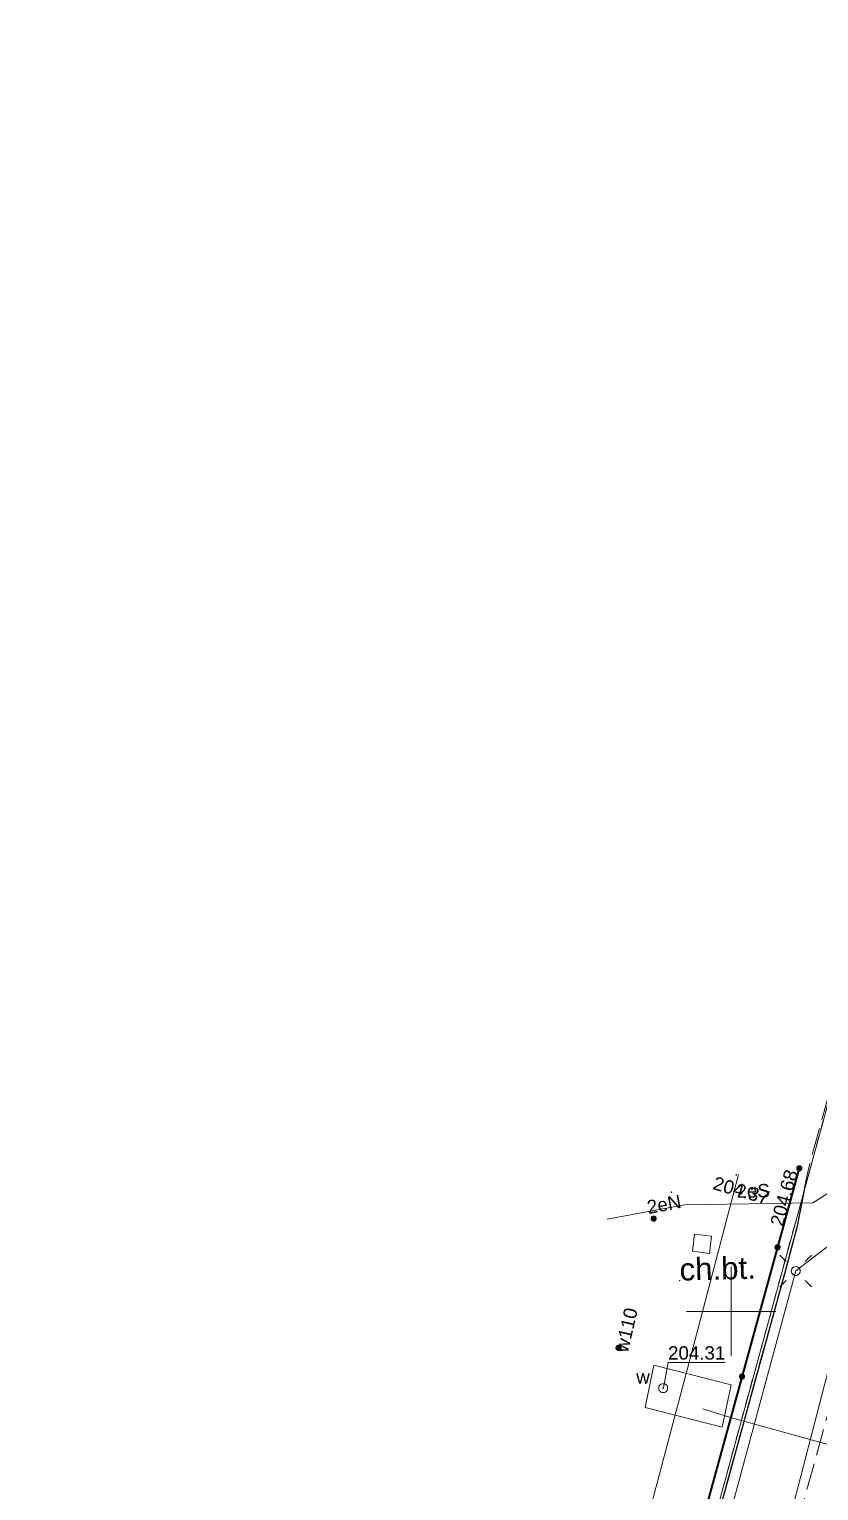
# Model space of a CAD drawing. Extents: x 0 to 7423283, y 0 to 5548300.
# Drawn here: x 7422110.7 to 7422154.9, y 5547940 to 5548021.8 of the extents above; entities that cross this region are included whole.
import ezdxf
from ezdxf.enums import TextEntityAlignment as Align

# ---------------------------------------------------------------- set-up
doc = ezdxf.new("R2010")
doc.units = 0
doc.header["$PDSIZE"] = 0.75
doc.linetypes.add('PRZER1-1', pattern=[2, 1, -1])
doc.linetypes.add('PRZER3-1', pattern=[4, 3, -1])
doc.layers.get('0').update_dxf_attribs({"linetype": 'CONTINUOUS', "lineweight": 13})
for name, color, linetype, lineweight in [('BUIB12_03', 7, 'CONTINUOUS', 18), ('GELULI', 7, 'PRZER3-1', 18), ('GSLKOC', 7, 'CONTINUOUS', 18), ('GTGETI_O', 7, 'CONTINUOUS', 18), ('KTJZ01', 7, 'PRZER3-1', 18), ('KTKR01', 7, 'CONTINUOUS', 25), ('KTOK05_01', 7, 'CONTINUOUS', 35), ('RTPW02', 7, 'CONTINUOUS', 13), ('RTPW02_O', 7, 'CONTINUOUS', 13), ('SUBP', 7, 'CONTINUOUS', 18), ('SUSM', 7, 'CONTINUOUS', 18)]:
    doc.layers.add(name, color=color, linetype=linetype, lineweight=lineweight)
for name, color, linetype, lineweight, true_color in [('EGBD03', 7, 'CONTINUOUS', 18, 0x008000), ('EGBU01', 7, 'PRZER1-1', 18, 0x008000), ('SUPE03', 1, 'CONTINUOUS', 18, 0xff0000), ('SUPE03_O', 1, 'CONTINUOUS', 18, 0xff0000), ('SUPE04', 1, 'CONTINUOUS', 18, 0xff0000), ('SUPE04_O', 1, 'CONTINUOUS', 18, 0xff0000), ('SUPK03', 7, 'CONTINUOUS', 18, 0x803300), ('SUPW03', 5, 'CONTINUOUS', 18, 0x0000ff), ('SUPW03_O', 5, 'CONTINUOUS', 18, 0x0000ff), ('SUUS22', 7, 'CONTINUOUS', 18, 0x0a0909), ('SUUS22_O', 7, 'CONTINUOUS', 18, 0x0a0909)]:
    doc.layers.add(name, color=color, linetype=linetype, lineweight=lineweight, true_color=true_color)
doc.layers.add('SUPS01_08', color=5, linetype='CONTINUOUS', true_color=0x0000ff)
doc.layers.add('SUPS01_08_O', color=5, linetype='CONTINUOUS', true_color=0x0000ff)
doc.styles.add('GEO-INFO', font='Arial')

# ---------------------------------------------------------------- blocks, each defined once
blk = doc.blocks.new('KOLO')
blk.add_hatch(color=0).paths.add_polyline_path([(0, 0.5), (-0.12941, 0.482963), (-0.25, 0.433013), (-0.353553, 0.353553), (-0.433013, 0.25), (-0.482963, 0.12941), (-0.5, 0), (-0.482963, -0.12941), (-0.433013, -0.25), (-0.353553, -0.353553), (-0.25, -0.433013), (-0.12941, -0.482963), (0, -0.5), (0.12941, -0.482963), (0.25, -0.433013), (0.353553, -0.353553), (0.433013, -0.25), (0.482963, -0.12941), (0.5, 0), (0.482963, 0.12941), (0.433013, 0.25), (0.353553, 0.353553), (0.25, 0.433013), (0.12941, 0.482963)])
blk = doc.blocks.new('OKRAG_PELNY')
at = {"color": 0}
blk.add_lwpolyline([(0.5, 0), (0.482963, -0.12941), (0.433013, -0.25), (0.353553, -0.353553), (0.25, -0.433013), (0.12941, -0.482963), (0, -0.5), (-0.12941, -0.482963), (-0.25, -0.433013), (-0.353553, -0.353553), (-0.433013, -0.25), (-0.482963, -0.12941), (-0.5, 0), (-0.482963, 0.12941), (-0.433013, 0.25), (-0.353553, 0.353553), (-0.25, 0.433013), (-0.12941, 0.482963), (0, 0.5), (0.12941, 0.482963), (0.25, 0.433013), (0.353553, 0.353553), (0.433013, 0.25), (0.482963, 0.12941)], close=True, dxfattribs=at)
blk = doc.blocks.new('POINT')
at = {"color": 0}
blk.add_point((0, 0), dxfattribs=at)
blk = doc.blocks.new('SUSM01_01')
at = {"color": 0}
for points in [[(-0.353553, 0.353553), (-0.212132, 0.212132)], [(0.353553, 0.353553), (0.212132, 0.212132)], [(-0.353553, -0.353553), (-0.212132, -0.212132)], [(0.353553, -0.353553), (0.212132, -0.212132)]]:
    blk.add_lwpolyline(points, dxfattribs=at)
blk.add_lwpolyline([(0.1, 0), (0.093969, -0.034202), (0.076604, -0.064279), (0.05, -0.086603), (0.025882, -0.096593), (0, -0.1), (-0.025882, -0.096593), (-0.05, -0.086603), (-0.073305, -0.068017), (-0.090097, -0.043388), (-0.098883, -0.014904), (-0.098883, 0.014904), (-0.090097, 0.043388), (-0.073305, 0.068017), (-0.05, 0.086603), (-0.022252, 0.097493), (0.007473, 0.09972), (0.036534, 0.093087), (0.062349, 0.078183), (0.082624, 0.056332), (0.095557, 0.029476)], close=True, dxfattribs=at)

msp = doc.modelspace()

# ---------------------------------------------------------------- linework, layer by layer
at = {"color": 7, "linetype": 'Continuous', "lineweight": 13, "elevation": 100, "flags": 128}
for points in [[(7422150, 5547947.5), (7422150, 5547952.5)], [(7422147.5, 5547950), (7422152.5, 5547950)]]:
    msp.add_lwpolyline(points, dxfattribs=at)
at = {"layer": 'BUIB12_03', "color": 7, "linetype": 'Continuous', "lineweight": 18, "elevation": 10.18}
msp.add_lwpolyline([(7422147.95, 5547954.32), (7422147.84, 5547953.37), (7422148.8, 5547953.24), (7422148.91, 5547954.21)], close=True, dxfattribs=at)
at = {"layer": 'EGBD03', "color": 96, "linetype": 'Continuous', "lineweight": 18, "true_color": 0x008000, "elevation": 10.3}
msp.add_lwpolyline([(7422242.86, 5548281.77), (7422235.25, 5548253.94), (7422118.87, 5547827.8), (7422117.91, 5547824.68), (7422111.51, 5547801.23), (7422124.29, 5547798.44), (7422126.26, 5547805.84), (7422129.27, 5547817.04), (7422133, 5547830.19), (7422141.62, 5547861.86), (7422158.84, 5547924.97), (7422167.47, 5547956.53), (7422176.11, 5547988.16), (7422184.85, 5548019.75), (7422194.39, 5548053.5), (7422202.12, 5548083.12), (7422210.82, 5548114.83), (7422219.37, 5548146.4), (7422228, 5548178.12), (7422232.19, 5548193.55), (7422240.39, 5548223.47), (7422248.49, 5548253.1), (7422255.35, 5548278.49)], close=True, dxfattribs=at)
at = {"layer": 'EGBU01', "color": 7, "linetype": 'Continuous', "lineweight": 18, "elevation": 10.17}
msp.add_lwpolyline([(7422124.29, 5547798.44), (7422126.26, 5547805.84), (7422129.27, 5547817.04), (7422133, 5547830.19), (7422141.62, 5547861.86), (7422158.84, 5547924.97), (7422167.47, 5547956.53), (7422176.11, 5547988.16), (7422184.85, 5548019.75), (7422194.39, 5548053.5), (7422202.12, 5548083.12), (7422210.82, 5548114.83), (7422219.37, 5548146.4), (7422228, 5548178.12), (7422232.19, 5548193.55), (7422240.39, 5548223.47), (7422248.49, 5548253.1), (7422255.35, 5548278.49), (7422242.86, 5548281.77), (7422235.25, 5548253.94), (7422118.87, 5547827.8), (7422117.91, 5547824.68), (7422111.51, 5547801.23)], close=True, dxfattribs=at)
at = {"layer": 'EGBU01', "color": 96, "linetype": 'PRZER1-1', "lineweight": 18, "ltscale": 0.5, "true_color": 0x008000, "elevation": 10.18}
msp.add_lwpolyline([(7422124.29, 5547798.44), (7422126.26, 5547805.84), (7422129.27, 5547817.04), (7422133, 5547830.19), (7422141.62, 5547861.86), (7422158.84, 5547924.97), (7422167.47, 5547956.53), (7422176.11, 5547988.16), (7422184.85, 5548019.75), (7422194.39, 5548053.5), (7422202.12, 5548083.12), (7422210.82, 5548114.83), (7422219.37, 5548146.4), (7422228, 5548178.12), (7422232.19, 5548193.55), (7422240.39, 5548223.47), (7422248.49, 5548253.1), (7422255.35, 5548278.49), (7422242.86, 5548281.77), (7422235.25, 5548253.94), (7422118.87, 5547827.8), (7422117.91, 5547824.68), (7422111.51, 5547801.23)], close=True, dxfattribs=at)
at = {"layer": 'GELULI', "color": 7, "linetype": 'PRZER3-1', "lineweight": 18, "ltscale": 0.5, "elevation": 9.98}
msp.add_lwpolyline([(7422110.71, 5547781.9), (7422183.49, 5548046.2), (7422229.51, 5548219.72), (7422235.76, 5548247.6), (7422245.89, 5548283.76), (7422250.3, 5548295.64)], dxfattribs=at)
at = {"layer": 'KTJZ01', "color": 7, "linetype": 'PRZER3-1', "lineweight": 18, "ltscale": 0.5, "elevation": 10.18}
msp.add_lwpolyline([(7422156.01, 5547964.09), (7422154.4, 5547958.25), (7422154.28, 5547957.74), (7422154.06, 5547956.64), (7422153.69, 5547954.7), (7422153.04, 5547952.3), (7422148.15, 5547934.52)], dxfattribs=at)
at = {"layer": 'KTKR01', "color": 7, "linetype": 'Continuous', "lineweight": 25, "elevation": 10.18}
msp.add_lwpolyline([(7422154.07, 5547956.69), (7422153.69, 5547954.7), (7422153.04, 5547952.3), (7422148.15, 5547934.52), (7422146.57, 5547928.71), (7422145.48, 5547924.46), (7422142.71, 5547914.25), (7422139.29, 5547901.61), (7422137.55, 5547895.17), (7422132.35, 5547876.06), (7422127.81, 5547859.51), (7422125.84, 5547852.19)], dxfattribs=at)
at = {"layer": 'KTOK05_01', "color": 7, "linetype": 'Continuous', "lineweight": 35, "elevation": 10.18}
msp.add_lwpolyline([(7422153.82, 5547958.01), (7422147.41, 5547934.69)], dxfattribs=at)
at = {"layer": 'SUBP', "color": 5, "linetype": 'Continuous', "lineweight": 18, "true_color": 0x0000ff, "elevation": 10.22}
msp.add_lwpolyline([(7422150.01, 5547945.88), (7422145.68, 5547946.98), (7422145.19, 5547944.62), (7422149.51, 5547943.52)], close=True, dxfattribs=at)
at = {"layer": 'SUPE03', "color": 1, "linetype": 'Continuous', "lineweight": 18, "true_color": 0xff0000, "elevation": 10.18}
msp.add_lwpolyline([(7422143.07, 5547955.16), (7422147.4, 5547955.96), (7422154.57, 5547956.07), (7422155.37, 5547956.58)], dxfattribs=at)
at = {"layer": 'SUPE04', "color": 1, "linetype": 'Continuous', "lineweight": 18, "true_color": 0xff0000, "elevation": 10.18}
for points in [[(7422153.62, 5547952.26), (7422159.5, 5547956.76), (7422163.18, 5547970.33)], [(7422127.7, 5547856.96), (7422132.85, 5547876.04), (7422138.16, 5547894.98), (7422143.21, 5547914.17), (7422148.9, 5547934.82), (7422153.62, 5547952.26)]]:
    msp.add_lwpolyline(points, dxfattribs=at)
at = {"layer": 'SUPK03', "color": 36, "linetype": 'Continuous', "lineweight": 18, "true_color": 0x803300, "elevation": 10.18}
msp.add_lwpolyline([(7422246.292, 5548298.065), (7422241.14, 5548278.097), (7422236.048, 5548256.349), (7422234.751, 5548250.772), (7422230.734, 5548236.152), (7422224.263, 5548211.548), (7422216.283, 5548181.297), (7422207.711, 5548148.32), (7422205.731, 5548140.139), (7422203.209, 5548130.212), (7422202.408, 5548126.579), (7422201.733, 5548123.827), (7422198.604, 5548112.511), (7422191.462, 5548085.004), (7422178.862, 5548035.476), (7422171.244, 5548006.723), (7422168.863, 5547998.11), (7422166.213, 5547987.726), (7422160.363, 5547965.678), (7422152.372, 5547934.864), (7422141.211, 5547890.999), (7422127.621, 5547835.38), (7422121.72, 5547812.367), (7422117.668, 5547795.07)], dxfattribs=at)
at = {"layer": 'SUPS01_08_O', "color": 5, "linetype": 'Continuous', "lineweight": 9, "true_color": 0x0000ff, "elevation": 10.8, "flags": 128}
msp.add_lwpolyline([(7422149.674, 5547947.131), (7422146.471, 5547947.131), (7422146.221, 5547945.71)], dxfattribs=at)
at = {"layer": 'SUPW03', "color": 5, "linetype": 'Continuous', "lineweight": 18, "true_color": 0x0000ff, "elevation": 10.18}
for points in [[(7422150.42, 5547957.67), (7422147.97, 5547948.34), (7422142.07, 5547926.11)], [(7422159.27, 5547941.81), (7422158.74, 5547941.62), (7422149.97, 5547944.05), (7422148.42, 5547944.55)]]:
    msp.add_lwpolyline(points, dxfattribs=at)

# ---------------------------------------------------------------- block references
at = {"layer": 'GSLKOC', "color": 7, "lineweight": 18, "xscale": 0.5, "yscale": 0.5, "rotation": 90}
msp.add_blockref('POINT', (7422147.13, 5547951.72, 10.18), dxfattribs=at)
at = {"layer": 'KTOK05_01', "color": 7, "lineweight": 35, "xscale": 0.35, "yscale": 0.35, "rotation": 90}
for p in [(7422153.82, 5547958.01, 10.18), (7422145.665, 5547955.193, 10.18), (7422152.603, 5547953.582, 10.18), (7422143.699, 5547947.956, 10.18), (7422150.615, 5547946.35, 10.18)]:
    msp.add_blockref('KOLO', p, dxfattribs=at)
at = {"layer": 'RTPW02', "color": 7, "lineweight": 13, "xscale": 0.09, "yscale": 0.09, "rotation": 90}
for p in [(7422150.29, 5547957.64, 10.2), (7422153.82, 5547958.01, 10.2)]:
    msp.add_blockref('KOLO', p, dxfattribs=at)
at = {"layer": 'SUPS01_08', "color": 5, "lineweight": 5, "true_color": 0x0000ff, "xscale": 0.09, "yscale": 0.09, "rotation": 90}
for p in [(7422146.66, 5547956.67, 10.24), (7422146.2, 5547945.7, 10.24)]:
    msp.add_blockref('KOLO', p, dxfattribs=at)
at = {"layer": 'SUSM', "color": 7, "lineweight": 18, "rotation": 90}
for name, xscale, yscale in [('SUSM01_01', 2.5, 2.5), ('OKRAG_PELNY', 0.5, 0.5)]:
    msp.add_blockref(name, (7422153.62, 5547952.26, 10.24), dxfattribs=dict(at, xscale=xscale, yscale=yscale))
at = {"layer": 'SUUS22', "color": 18, "lineweight": 18, "true_color": 0x0a0909, "xscale": 0.5, "yscale": 0.5, "rotation": 90}
msp.add_blockref('OKRAG_PELNY', (7422146.2, 5547945.7, 10.25), dxfattribs=at)

# ---------------------------------------------------------------- texts
at = {"layer": 'GTGETI_O', "color": 7, "linetype": 'Continuous', "lineweight": 0, "style": 'GEO-INFO'}
msp.add_text('ch.bt.', height=1.25, rotation=1.46859, dxfattribs=at).set_placement((7422147.13, 5547951.72, 10.8))
at = {"layer": 'RTPW02_O', "color": 7, "linetype": 'Continuous', "lineweight": 0, "style": 'GEO-INFO'}
for s, rotation, p in [('204.37', 344.0929, (7422148.93, 5547956.85, 10.8)), ('204.68', 74.60756, (7422152.897, 5547954.71, 10.8))]:
    msp.add_text(s, height=0.75, rotation=rotation, dxfattribs=at).set_placement(p)
at = {"layer": 'SUPE03_O', "color": 1, "linetype": 'Continuous', "lineweight": 0, "true_color": 0xff0000, "style": 'GEO-INFO'}
msp.add_text('2eS', height=0.75, rotation=0.87874, dxfattribs=at).set_placement((7422150.31, 5547956.36, 10.8))
at = {"layer": 'SUPE04_O', "color": 1, "linetype": 'Continuous', "lineweight": 0, "true_color": 0xff0000, "style": 'GEO-INFO'}
msp.add_text('2eN', height=0.75, rotation=10.68013, dxfattribs=at).set_placement((7422145.37, 5547955.45, 10.8))
at = {"layer": 'SUPS01_08_O', "color": 5, "linetype": 'Continuous', "lineweight": 0, "true_color": 0x0000ff, "style": 'GEO-INFO'}
msp.add_text('204.31', height=0.75, rotation=360, dxfattribs=at).set_placement((7422146.471, 5547947.673), align=Align.MIDDLE_LEFT)
at = {"layer": 'SUPW03_O', "color": 5, "linetype": 'Continuous', "lineweight": 0, "true_color": 0x0000ff, "style": 'GEO-INFO'}
msp.add_text('w110', height=0.75, rotation=76.97236, dxfattribs=at).set_placement((7422144.22, 5547947.65, 10.8))
at = {"layer": 'SUUS22_O', "color": 18, "linetype": 'Continuous', "lineweight": 0, "true_color": 0x0a0909, "style": 'GEO-INFO'}
msp.add_text('w', height=0.75, dxfattribs=at).set_placement((7422145.45, 5547945.95, 10.8), align=Align.RIGHT)

doc.saveas('drawing.dxf')
